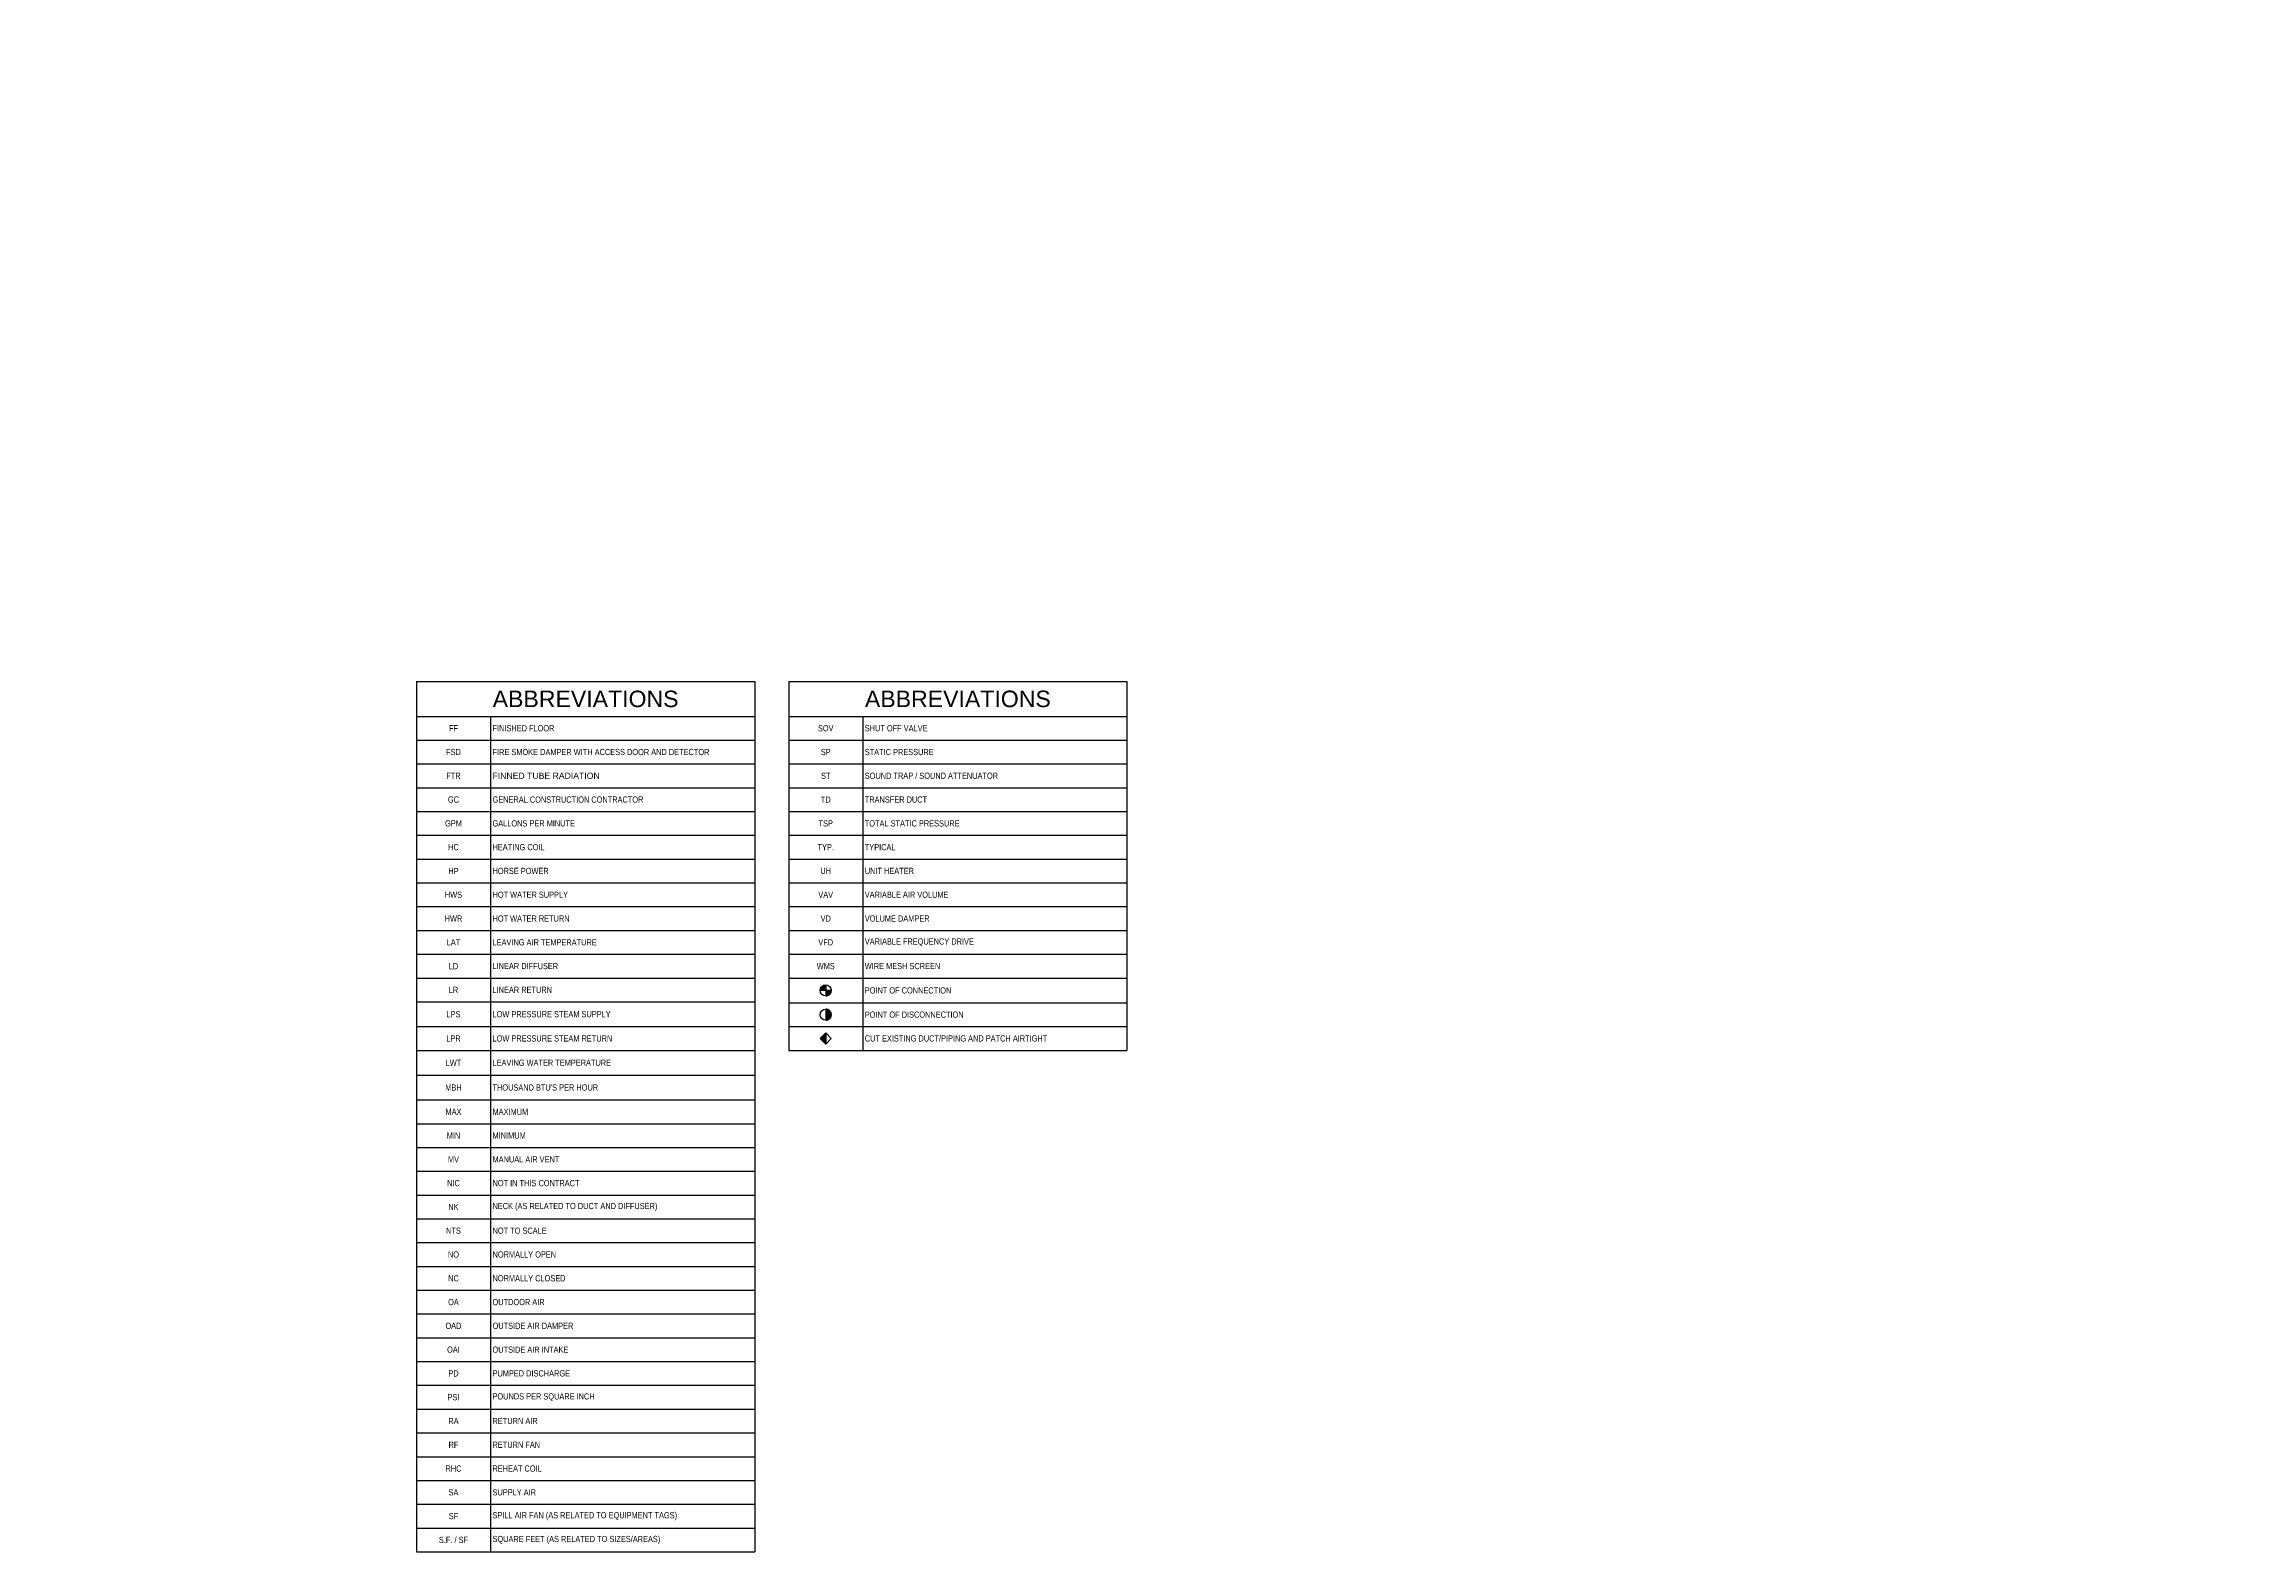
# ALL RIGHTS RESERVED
# Model space of a CAD drawing. Header units: inches. Extents: x 0 to 11244, y -13 to 5829.
# Drawn here: x 0 to 33.42, y -13.17 to 9.65 of the extents above; entities that cross this region are included whole.
import ezdxf
from ezdxf import colors
from ezdxf.entities.mleader import LeaderData, LeaderLine
from ezdxf.math import Vec2, Vec3

# ---------------------------------------------------------------- set-up
doc = ezdxf.new("R2010")
doc.units = ezdxf.units.IN
doc.header["$LTSCALE"] = 0.375
doc.header["$MEASUREMENT"] = 0
doc.layers.add('N-H-ANN', color=2, linetype='Continuous')
doc.styles.add("1-4'' Notes", font='ARIALN.TTF', dxfattribs={"height": 0.25})
doc.styles.add("3-32'' Notes", font='ARIALN.TTF', dxfattribs={"height": 0.09375})

# ---------------------------------------------------------------- blocks, each defined once
blk = doc.blocks.new('*T464')
at = {"layer": 'N-H-ANN', "color": 4, "linetype": 'ByBlock', "lineweight": -2, "transparency": 16777216}
for p, q in [((0, 0), (5.12, 0)), ((0, 0), (0, -13.171)), ((5.12, 0), (5.12, -13.171)), ((0, -0.526), (5.12, -0.526)), ((1.12, -0.526), (1.12, -13.171)), ((0, -0.886), (5.12, -0.886)), ((0, -1.246), (5.12, -1.246)), ((0, -1.606), (5.12, -1.606)), ((0, -1.966), (5.12, -1.966)), ((0, -2.326), (5.12, -2.326)), ((0, -2.686), (5.12, -2.686)), ((0, -3.046), (5.12, -3.046)), ((0, -3.406), (5.12, -3.406)), ((0, -3.766), (5.12, -3.766)), ((0, -4.126), (5.12, -4.126)), ((0, -4.486), (5.12, -4.486)), ((0, -4.846), (5.12, -4.846)), ((0, -5.221), (5.12, -5.221)), ((0, -5.581), (5.12, -5.581)), ((0, -5.956), (5.12, -5.956)), ((0, -6.331), (5.12, -6.331)), ((0, -6.691), (5.12, -6.691)), ((0, -7.051), (5.12, -7.051)), ((0, -7.411), (5.12, -7.411)), ((0, -7.771), (5.12, -7.771)), ((0, -8.131), (5.12, -8.131)), ((0, -8.491), (5.12, -8.491)), ((0, -8.851), (5.12, -8.851)), ((0, -9.211), (5.12, -9.211)), ((0, -9.571), (5.12, -9.571)), ((0, -9.931), (5.12, -9.931)), ((0, -10.291), (5.12, -10.291)), ((0, -10.651), (5.12, -10.651)), ((0, -11.011), (5.12, -11.011)), ((0, -11.371), (5.12, -11.371)), ((0, -11.731), (5.12, -11.731)), ((0, -12.091), (5.12, -12.091)), ((0, -12.451), (5.12, -12.451)), ((0, -12.811), (5.12, -12.811)), ((0, -13.171), (5.12, -13.171))]:
    blk.add_line(p, q, dxfattribs=at)
at = {"layer": 'N-H-ANN', "color": 4, "transparency": 16777216, "insert": (2.56, -0.263), "char_height": 0.25, "width": 5.0575, "attachment_point": 5, "style": "1-4'' Notes"}
blk.add_mtext('{\\fArial Greek|b0|i0|c161|p34;ABBREVIATIONS}', dxfattribs=at)
at = {"layer": 'N-H-ANN', "color": 2, "transparency": 16777216, "style": "3-32'' Notes"}
for s, insert, char_height, width, attachment_point in [('FF', (0.56, -0.706), 0.0938, 1.0575, 5), ('FINISHED FLOOR', (1.151, -0.706), 0.09375, 3.9375, 4), ('FSD', (0.56, -1.066), 0.0938, 1.0575, 5), ('FIRE SMOKE DAMPER WITH ACCESS DOOR AND DETECTOR', (1.151, -1.066), 0.09375, 3.9375, 4), ('FTR', (0.56, -1.426), 0.0938, 1.0575, 5), ('{\\fArial Greek|b0|i0|c0|p34;FINNED TUBE RADIATION}', (1.151, -1.426), 0.09375, 3.9375, 4), ('GC', (0.56, -1.786), 0.0938, 1.0575, 5), ('GENERAL CONSTRUCTION CONTRACTOR', (1.151, -1.786), 0.09375, 3.9375, 4), ('GPM', (0.56, -2.146), 0.0938, 1.0575, 5), ('GALLONS PER MINUTE', (1.151, -2.146), 0.09375, 3.9375, 4), ('HC', (0.56, -2.506), 0.0938, 1.0575, 5), ('HEATING COIL', (1.151, -2.506), 0.09375, 3.9375, 4), ('HP', (0.56, -2.866), 0.0938, 1.0575, 5), ('HORSE POWER', (1.151, -2.866), 0.09375, 3.9375, 4), ('HWS', (0.56, -3.226), 0.0938, 1.0575, 5), ('HOT WATER SUPPLY', (1.151, -3.226), 0.09375, 3.9375, 4), ('HWR', (0.56, -3.586), 0.0938, 1.0575, 5), ('HOT WATER RETURN', (1.151, -3.586), 0.09375, 3.9375, 4), ('LAT', (0.56, -3.946), 0.0938, 1.0575, 5), ('LEAVING AIR TEMPERATURE', (1.151, -3.946), 0.09375, 3.9375, 4), ('LD', (0.56, -4.306), 0.0938, 1.0575, 5), ('LINEAR DIFFUSER', (1.151, -4.306), 0.09375, 3.9375, 4), ('LR', (0.56, -4.666), 0.0938, 1.0575, 5), ('LINEAR RETURN', (1.151, -4.666), 0.09375, 3.9375, 4), ('LPS', (0.56, -5.034), 0.0938, 1.0575, 5), ('LOW PRESSURE STEAM SUPPLY', (1.151, -5.034), 0.09375, 3.9375, 4), ('LPR', (0.56, -5.401), 0.0938, 1.0575, 5), ('LOW PRESSURE STEAM RETURN', (1.151, -5.401), 0.09375, 3.9375, 4), ('LWT', (0.56, -5.769), 0.0938, 1.0575, 5), ('LEAVING WATER TEMPERATURE', (1.151, -5.769), 0.09375, 3.9375, 4), ('MBH', (0.56, -6.144), 0.0938, 1.0575, 5), ("THOUSAND BTU'S PER HOUR", (1.151, -6.144), 0.09375, 3.9375, 4), ('MAX', (0.56, -6.511), 0.0938, 1.0575, 5), ('MAXIMUM', (1.151, -6.511), 0.0938, 3.9375, 4), ('MIN', (0.56, -6.871), 0.0938, 1.0575, 5), ('MINIMUM', (1.151, -6.871), 0.0938, 3.9375, 4), ('MV', (0.56, -7.231), 0.0938, 1.0575, 5), ('MANUAL AIR VENT', (1.151, -7.231), 0.09375, 3.9375, 4), ('NIC', (0.56, -7.591), 0.0938, 1.0575, 5), ('NOT IN THIS CONTRACT', (1.151, -7.591), 0.09375, 3.9375, 4), ('NK', (0.56, -7.951), 0.0938, 1.0575, 5), ('NECK (AS RELATED TO DUCT AND DIFFUSER)', (1.151, -7.951), 0.09375, 3.9375, 4), ('NTS', (0.56, -8.311), 0.0938, 1.0575, 5), ('NOT TO SCALE', (1.151, -8.311), 0.09375, 3.9375, 4), ('NO', (0.56, -8.671), 0.0938, 1.0575, 5), ('NORMALLY OPEN', (1.151, -8.671), 0.09375, 3.9375, 4), ('NC', (0.56, -9.031), 0.0938, 1.0575, 5), ('NORMALLY CLOSED', (1.151, -9.031), 0.09375, 3.9375, 4), ('OA', (0.56, -9.391), 0.0938, 1.0575, 5), ('OUTDOOR AIR', (1.151, -9.391), 0.09375, 3.9375, 4), ('OAD', (0.56, -9.751), 0.0938, 1.0575, 5), ('OUTSIDE AIR DAMPER', (1.151, -9.751), 0.09375, 3.9375, 4), ('OAI', (0.56, -10.111), 0.0938, 1.0575, 5), ('OUTSIDE AIR INTAKE', (1.151, -10.111), 0.09375, 3.9375, 4), ('PD', (0.56, -10.471), 0.0938, 1.0575, 5), ('PUMPED DISCHARGE', (1.151, -10.471), 0.09375, 3.9375, 4), ('PSI', (0.56, -10.831), 0.0938, 1.0575, 5), ('POUNDS PER SQUARE INCH', (1.151, -10.831), 0.09375, 3.9375, 4), ('RA', (0.56, -11.191), 0.0938, 1.0575, 5), ('RETURN AIR', (1.151, -11.191), 0.0938, 3.9375, 4), ('RF', (0.56, -11.551), 0.0938, 1.0575, 5), ('RETURN FAN', (1.151, -11.551), 0.0938, 3.9375, 4), ('RHC', (0.56, -11.911), 0.0938, 1.0575, 5), ('REHEAT COIL', (1.151, -11.911), 0.09375, 3.9375, 4), ('SA', (0.56, -12.271), 0.0938, 1.0575, 5), ('SUPPLY AIR', (1.151, -12.271), 0.0938, 3.9375, 4), ('SF', (0.56, -12.631), 0.0938, 1.0575, 5), ('SPILL AIR FAN (AS RELATED TO EQUIPMENT TAGS)', (1.151, -12.631), 0.09375, 3.9375, 4), ('S.F. / SF', (0.56, -12.991), 0.0938, 1.0575, 5), ('SQUARE FEET (AS RELATED TO SIZES/AREAS)', (1.151, -12.991), 0.09375, 3.9375, 4)]:
    blk.add_mtext(s, dxfattribs=dict(at, insert=insert, char_height=char_height, width=width, attachment_point=attachment_point))
blk = doc.blocks.new('Point of Connection')
at = {"color": 0}
for p, q in [((-0.084, 0.008), (0, 0.008)), ((-0.084, 0.006), (0, 0.006)), ((-0.084, 0.004), (0, 0.004)), ((-0.084, 0.002), (0, 0.002)), ((-0.083, 0.014), (0, 0.014)), ((-0.083, 0.012), (0, 0.012)), ((-0.083, 0.01), (0, 0.01)), ((-0.082, 0.02), (0, 0.02)), ((-0.082, 0.018), (0, 0.018)), ((-0.082, 0.016), (0, 0.016)), ((-0.081, 0.023), (0, 0.023)), ((-0.08, 0.027), (0, 0.027)), ((-0.08, 0.025), (0, 0.025)), ((-0.079, 0.029), (0, 0.029)), ((-0.078, 0.031), (0, 0.031)), ((-0.077, 0.033), (0, 0.033)), ((-0.076, 0.037), (0, 0.037)), ((-0.076, 0.035), (0, 0.035)), ((-0.074, 0.039), (0, 0.039)), ((-0.073, 0.041), (0, 0.041)), ((-0.072, 0.043), (0, 0.043)), ((-0.071, 0.045), (0, 0.045)), ((-0.07, 0.047), (0, 0.047)), ((-0.068, 0.049), (0, 0.049)), ((-0.067, 0.051), (0, 0.051)), ((-0.065, 0.053), (0, 0.053)), ((-0.063, 0.056), (0, 0.056)), ((-0.061, 0.058), (0, 0.058)), ((-0.059, 0.06), (0, 0.06)), ((-0.057, 0.062), (0, 0.062)), ((-0.055, 0.064), (0, 0.064)), ((-0.052, 0.066), (0, 0.066)), ((-0.05, 0.068), (0, 0.068)), ((-0.047, 0.07), (0, 0.07)), ((-0.043, 0.072), (0, 0.072)), ((-0.04, 0.074), (0, 0.074)), ((-0.036, 0.076), (0, 0.076)), ((-0.031, 0.078), (0, 0.078)), ((-0.025, 0.08), (0, 0.08)), ((-0.017, 0.082), (0, 0.082)), ((0, 0), (0.084, 0)), ((0, -0.002), (0.084, -0.002)), ((0, -0.004), (0.084, -0.004)), ((0, -0.006), (0.084, -0.006)), ((0, -0.008), (0.084, -0.008)), ((0, -0.01), (0.083, -0.01)), ((0, -0.013), (0.083, -0.013)), ((0, -0.015), (0.083, -0.015)), ((0, -0.017), (0.082, -0.017)), ((0, -0.019), (0.082, -0.019)), ((0, -0.021), (0.081, -0.021)), ((0, -0.023), (0.081, -0.023)), ((0, -0.025), (0.08, -0.025)), ((0, -0.027), (0.08, -0.027)), ((0, -0.029), (0.079, -0.029)), ((0, -0.031), (0.078, -0.031)), ((0, -0.033), (0.077, -0.033)), ((0, -0.035), (0.076, -0.035)), ((0, -0.037), (0.075, -0.037)), ((0, -0.039), (0.074, -0.039)), ((0, -0.041), (0.073, -0.041)), ((0, -0.043), (0.072, -0.043)), ((0, -0.046), (0.071, -0.046)), ((0, -0.048), (0.069, -0.048)), ((0, -0.05), (0.068, -0.05)), ((0, -0.052), (0.066, -0.052)), ((0, -0.054), (0.065, -0.054)), ((0, -0.056), (0.063, -0.056)), ((0, -0.058), (0.061, -0.058)), ((0, -0.06), (0.059, -0.06)), ((0, -0.062), (0.057, -0.062)), ((0, -0.064), (0.054, -0.064)), ((0, -0.066), (0.052, -0.066)), ((0, -0.068), (0.049, -0.068)), ((0, -0.07), (0.046, -0.07)), ((0, -0.072), (0.043, -0.072)), ((0, -0.074), (0.039, -0.074)), ((0, -0.076), (0.035, -0.076)), ((0, -0.079), (0.03, -0.079)), ((0, -0.081), (0.024, -0.081)), ((0, -0.083), (0.016, -0.083))]:
    blk.add_line(p, q, dxfattribs=at)
for p, q in [((0.084, 0), (-0.084, 0)), ((0, 0.084), (0, -0.084))]:
    blk.add_line(p, q)
blk.add_circle((0, 0), 0.0841)
blk = doc.blocks.new('Point of Disconnect')
for p, q in [((0, 0.084), (0, -0.084)), ((0.084, 0), (0, 0))]:
    blk.add_line(p, q)
at = {"color": 0}
for p, q in [((0.017, 0.082), (0, 0.082)), ((0.025, 0.08), (0, 0.08)), ((0.031, 0.078), (0, 0.078)), ((0.036, 0.076), (0, 0.076)), ((0.04, 0.074), (0, 0.074)), ((0.043, 0.072), (0, 0.072)), ((0.047, 0.07), (0, 0.07)), ((0.05, 0.068), (0, 0.068)), ((0.052, 0.066), (0, 0.066)), ((0.055, 0.064), (0, 0.064)), ((0.057, 0.062), (0, 0.062)), ((0.059, 0.06), (0, 0.06)), ((0.061, 0.058), (0, 0.058)), ((0.063, 0.056), (0, 0.056)), ((0.065, 0.053), (0, 0.053)), ((0.067, 0.051), (0, 0.051)), ((0.068, 0.049), (0, 0.049)), ((0.07, 0.047), (0, 0.047)), ((0.071, 0.045), (0, 0.045)), ((0.072, 0.043), (0, 0.043)), ((0.073, 0.041), (0, 0.041)), ((0.074, 0.039), (0, 0.039)), ((0.076, 0.037), (0, 0.037)), ((0.076, 0.035), (0, 0.035)), ((0.077, 0.033), (0, 0.033)), ((0.078, 0.031), (0, 0.031)), ((0.079, 0.029), (0, 0.029)), ((0.08, 0.027), (0, 0.027)), ((0.08, 0.025), (0, 0.025)), ((0.081, 0.023), (0, 0.023)), ((0.082, 0.02), (0, 0.02)), ((0.082, 0.018), (0, 0.018)), ((0.082, 0.016), (0, 0.016)), ((0.083, 0.014), (0, 0.014)), ((0.083, 0.012), (0, 0.012)), ((0.083, 0.01), (0, 0.01)), ((0.084, 0.008), (0, 0.008)), ((0.084, 0.006), (0, 0.006)), ((0.084, 0.004), (0, 0.004)), ((0.084, 0.002), (0, 0.002)), ((0, 0), (0.084, 0)), ((0, -0.002), (0.084, -0.002)), ((0, -0.004), (0.084, -0.004)), ((0, -0.006), (0.084, -0.006)), ((0, -0.008), (0.084, -0.008)), ((0, -0.01), (0.083, -0.01)), ((0, -0.013), (0.083, -0.013)), ((0, -0.015), (0.083, -0.015)), ((0, -0.017), (0.082, -0.017)), ((0, -0.019), (0.082, -0.019)), ((0, -0.021), (0.081, -0.021)), ((0, -0.023), (0.081, -0.023)), ((0, -0.025), (0.08, -0.025)), ((0, -0.027), (0.08, -0.027)), ((0, -0.029), (0.079, -0.029)), ((0, -0.031), (0.078, -0.031)), ((0, -0.033), (0.077, -0.033)), ((0, -0.035), (0.076, -0.035)), ((0, -0.037), (0.075, -0.037)), ((0, -0.039), (0.074, -0.039)), ((0, -0.041), (0.073, -0.041)), ((0, -0.043), (0.072, -0.043)), ((0, -0.046), (0.071, -0.046)), ((0, -0.048), (0.069, -0.048)), ((0, -0.05), (0.068, -0.05)), ((0, -0.052), (0.066, -0.052)), ((0, -0.054), (0.065, -0.054)), ((0, -0.056), (0.063, -0.056)), ((0, -0.058), (0.061, -0.058)), ((0, -0.06), (0.059, -0.06)), ((0, -0.062), (0.057, -0.062)), ((0, -0.064), (0.054, -0.064)), ((0, -0.066), (0.052, -0.066)), ((0, -0.068), (0.049, -0.068)), ((0, -0.07), (0.046, -0.07)), ((0, -0.072), (0.043, -0.072)), ((0, -0.074), (0.039, -0.074)), ((0, -0.076), (0.035, -0.076)), ((0, -0.079), (0.03, -0.079)), ((0, -0.081), (0.024, -0.081)), ((0, -0.083), (0.016, -0.083))]:
    blk.add_line(p, q, dxfattribs=at)
blk.add_circle((0, 0), 0.0841)
blk = doc.blocks.new('Cut Existing and Patch')
for p, q in [((-0.084, 0), (0, 0.084)), ((0, 0), (-0.084, 0)), ((0, 0.084), (0, -0.084)), ((0, 0.084), (0.084, 0)), ((0.084, 0), (0, -0.084)), ((0, -0.084), (-0.084, 0))]:
    blk.add_line(p, q)
at = {"color": 0}
for p, q in [((-0.082, 0.002), (0, 0.002)), ((-0.08, 0.004), (0, 0.004)), ((-0.078, 0.006), (0, 0.006)), ((-0.076, 0.008), (0, 0.008)), ((-0.074, 0.01), (0, 0.01)), ((-0.072, 0.012), (0, 0.012)), ((-0.07, 0.014), (0, 0.014)), ((-0.068, 0.016), (0, 0.016)), ((-0.066, 0.018), (0, 0.018)), ((-0.064, 0.02), (0, 0.02)), ((-0.062, 0.023), (0, 0.023)), ((-0.059, 0.025), (0, 0.025)), ((-0.057, 0.027), (0, 0.027)), ((-0.055, 0.029), (0, 0.029)), ((-0.053, 0.031), (0, 0.031)), ((-0.051, 0.033), (0, 0.033)), ((-0.049, 0.035), (0, 0.035)), ((-0.047, 0.037), (0, 0.037)), ((-0.045, 0.039), (0, 0.039)), ((-0.043, 0.041), (0, 0.041)), ((-0.041, 0.043), (0, 0.043)), ((-0.039, 0.045), (0, 0.045)), ((-0.037, 0.047), (0, 0.047)), ((-0.035, 0.049), (0, 0.049)), ((-0.033, 0.051), (0, 0.051)), ((-0.031, 0.053), (0, 0.053)), ((-0.029, 0.056), (0, 0.056)), ((-0.026, 0.058), (0, 0.058)), ((-0.024, 0.06), (0, 0.06)), ((-0.022, 0.062), (0, 0.062)), ((-0.02, 0.064), (0, 0.064)), ((-0.018, 0.066), (0, 0.066)), ((-0.016, 0.068), (0, 0.068)), ((-0.014, 0.07), (0, 0.07)), ((-0.012, 0.072), (0, 0.072)), ((-0.01, 0.074), (0, 0.074)), ((-0.008, 0.076), (0, 0.076)), ((-0.006, 0.078), (0, 0.078)), ((-0.004, 0.08), (0, 0.08)), ((-0.002, 0.082), (0, 0.082)), ((-0.082, -0.002), (0, -0.002)), ((-0.08, -0.004), (0, -0.004)), ((-0.078, -0.006), (0, -0.006)), ((-0.076, -0.008), (0, -0.008)), ((-0.074, -0.01), (0, -0.01)), ((-0.072, -0.012), (0, -0.012)), ((-0.07, -0.014), (0, -0.014)), ((-0.068, -0.016), (0, -0.016)), ((-0.066, -0.019), (0, -0.019)), ((-0.063, -0.021), (0, -0.021)), ((-0.061, -0.023), (0, -0.023)), ((-0.059, -0.025), (0, -0.025)), ((-0.057, -0.027), (0, -0.027)), ((-0.055, -0.029), (0, -0.029)), ((-0.053, -0.031), (0, -0.031)), ((-0.051, -0.033), (0, -0.033)), ((-0.049, -0.035), (0, -0.035)), ((-0.047, -0.037), (0, -0.037)), ((-0.045, -0.039), (0, -0.039)), ((-0.043, -0.041), (0, -0.041)), ((-0.041, -0.043), (0, -0.043)), ((-0.039, -0.045), (0, -0.045)), ((-0.037, -0.047), (0, -0.047)), ((-0.035, -0.049), (0, -0.049)), ((-0.033, -0.052), (0, -0.052)), ((-0.03, -0.054), (0, -0.054)), ((-0.028, -0.056), (0, -0.056)), ((-0.026, -0.058), (0, -0.058)), ((-0.024, -0.06), (0, -0.06)), ((-0.022, -0.062), (0, -0.062)), ((-0.02, -0.064), (0, -0.064)), ((-0.018, -0.066), (0, -0.066)), ((-0.016, -0.068), (0, -0.068)), ((-0.014, -0.07), (0, -0.07)), ((-0.012, -0.072), (0, -0.072)), ((-0.01, -0.074), (0, -0.074)), ((-0.008, -0.076), (0, -0.076)), ((-0.006, -0.078), (0, -0.078)), ((-0.004, -0.08), (0, -0.08)), ((-0.002, -0.082), (0, -0.082))]:
    blk.add_line(p, q, dxfattribs=at)
blk = doc.blocks.new('*T465')
at = {"layer": 'N-H-ANN', "color": 4, "linetype": 'ByBlock', "lineweight": -2, "transparency": 16777216}
for p, q in [((0, 0), (5.12, 0)), ((0, 0), (0, -5.581)), ((5.12, 0), (5.12, -5.581)), ((0, -0.526), (5.12, -0.526)), ((1.12, -0.526), (1.12, -5.581)), ((0, -0.886), (5.12, -0.886)), ((0, -1.246), (5.12, -1.246)), ((0, -1.606), (5.12, -1.606)), ((0, -1.966), (5.12, -1.966)), ((0, -2.326), (5.12, -2.326)), ((0, -2.686), (5.12, -2.686)), ((0, -3.046), (5.12, -3.046)), ((0, -3.406), (5.12, -3.406)), ((0, -3.766), (5.12, -3.766)), ((0, -4.126), (5.12, -4.126)), ((0, -4.486), (5.12, -4.486)), ((0, -4.861), (5.12, -4.861)), ((0, -5.221), (5.12, -5.221)), ((0, -5.581), (5.12, -5.581))]:
    blk.add_line(p, q, dxfattribs=at)
at = {"layer": 'N-H-ANN', "color": 2, "transparency": 16777216}
for name, p in [('Point of Connection', (0.56, -4.674)), ('Point of Disconnect', (0.56, -5.041)), ('Cut Existing and Patch', (0.56, -5.401))]:
    blk.add_blockref(name, p, dxfattribs=at)
at = {"layer": 'N-H-ANN', "color": 4, "transparency": 16777216, "insert": (2.56, -0.263), "char_height": 0.25, "width": 5.0575, "attachment_point": 5, "style": "1-4'' Notes"}
blk.add_mtext('{\\fArial Greek|b0|i0|c161|p34;ABBREVIATIONS}', dxfattribs=at)
at = {"layer": 'N-H-ANN', "color": 2, "transparency": 16777216, "style": "3-32'' Notes"}
for s, insert, char_height, width, attachment_point in [('SOV', (0.56, -0.706), 0.0938, 1.0575, 5), ('SHUT OFF VALVE', (1.151, -0.706), 0.09375, 3.9375, 4), ('SP', (0.56, -1.066), 0.0938, 1.0575, 5), ('STATIC PRESSURE', (1.151, -1.066), 0.09375, 3.9375, 4), ('ST', (0.56, -1.426), 0.0938, 1.0575, 5), ('SOUND TRAP / SOUND ATTENUATOR', (1.151, -1.426), 0.09375, 3.9375, 4), ('TD', (0.56, -1.786), 0.0938, 1.0575, 5), ('TRANSFER DUCT', (1.151, -1.786), 0.09375, 3.9375, 4), ('TSP', (0.56, -2.146), 0.0938, 1.0575, 5), ('TOTAL STATIC PRESSURE', (1.151, -2.146), 0.09375, 3.9375, 4), ('TYP.', (0.56, -2.506), 0.0938, 1.0575, 5), ('TYPICAL', (1.151, -2.506), 0.0938, 3.9375, 4), ('UH', (0.56, -2.866), 0.0938, 1.0575, 5), ('UNIT HEATER', (1.151, -2.866), 0.09375, 3.9375, 4), ('VAV', (0.56, -3.226), 0.0938, 1.0575, 5), ('VARIABLE AIR VOLUME', (1.151, -3.226), 0.09375, 3.9375, 4), ('VD', (0.56, -3.586), 0.0938, 1.0575, 5), ('VOLUME DAMPER', (1.151, -3.586), 0.09375, 3.9375, 4), ('VFD', (0.56, -3.946), 0.0938, 1.0575, 5), ('VARIABLE FREQUENCY DRIVE', (1.151, -3.946), 0.09375, 3.9375, 4), ('WMS', (0.56, -4.306), 0.0938, 1.0575, 5), ('WIRE MESH SCREEN', (1.151, -4.306), 0.09375, 3.9375, 4), ('POINT OF CONNECTION', (1.151, -4.674), 0.09375, 3.9375, 4), ('POINT OF DISCONNECTION', (1.151, -5.041), 0.09375, 3.9375, 4), ('CUT EXISTING DUCT/PIPING AND PATCH AIRTIGHT', (1.151, -5.401), 0.09375, 3.9375, 4)]:
    blk.add_mtext(s, dxfattribs=dict(at, insert=insert, char_height=char_height, width=width, attachment_point=attachment_point))

msp = doc.modelspace()

# ---------------------------------------------------------------- block references
for name, p in [('*T464', (5.636, 0)), ('*T465', (11.271, 0))]:
    msp.add_blockref(name, p)

# ---------------------------------------------------------------- leaders
ml = msp.add_multileader_mtext('Standard')
ml.set_content('6" FD-1', color=2, style="3-32'' Notes")
ml.set_leader_properties(color=1, linetype='ByLayer', lineweight=-1)
ml.build(insert=Vec2(0, 0))
ml.multileader.update_dxf_attribs({"text_right_attachment_type": 3, "dogleg_length": 0.125, "arrow_head_size": 3, "scale": 48})
ctx = ml.context
ctx.base_point, ctx.scale, ctx.char_height, ctx.arrow_head_size, ctx.landing_gap_size, ctx.plane_origin = Vec3(3646.746, 5430.234), 48, 4.5, 3, 4.32, Vec3(3732.4, 5450.364)
ctx.right_attachment, ctx.text_align_type = 3, 2
notes = []
notes.append((ctx, [(0, (0, 0, 0), (0, 0), (1, 0), 1, [])]))
ctx.mtext.insert, ctx.mtext.alignment, ctx.mtext.flow_direction = Vec3(3667.509, 5432.523), 3, 5
ml = msp.add_multileader_mtext('Standard')
ml.set_content('FD-1', color=2, style="3-32'' Notes")
ml.set_leader_properties(color=1, linetype='ByLayer', lineweight=-1)
ml.build(insert=Vec2(0, 0))
ml.multileader.update_dxf_attribs({"text_right_attachment_type": 3, "dogleg_length": 0.125, "arrow_head_size": 3, "scale": 48})
ctx = ml.context
ctx.base_point, ctx.scale, ctx.char_height, ctx.arrow_head_size, ctx.landing_gap_size, ctx.plane_origin = Vec3(4263.191, 5337.038), 48, 4.5, 3, 4.32, Vec3(4363.705, 5357.879)
ctx.right_attachment, ctx.text_align_type = 3, 2
notes.append((ctx, [(0, (0, 0, 0), (0, 0), (1, 0), 1, [])]))
ctx.mtext.insert, ctx.mtext.alignment, ctx.mtext.flow_direction = Vec3(4277.576, 5339.288), 3, 5
ml = msp.add_multileader_mtext('Standard')
ml.set_content('FD-1', color=2, style="3-32'' Notes")
ml.set_leader_properties(color=1, linetype='ByLayer', lineweight=-1)
ml.build(insert=Vec2(0, 0))
ml.multileader.update_dxf_attribs({"text_right_attachment_type": 3, "dogleg_length": 0.125, "arrow_head_size": 3, "scale": 48})
ctx = ml.context
ctx.base_point, ctx.scale, ctx.char_height, ctx.arrow_head_size, ctx.landing_gap_size, ctx.plane_origin = Vec3(3941.266, 5298.673), 48, 4.5, 3, 4.32, Vec3(4041.78, 5319.514)
ctx.right_attachment, ctx.text_align_type = 3, 2
notes.append((ctx, [(0, (0, 0, 0), (0, 0), (1, 0), 1, [])]))
ctx.mtext.insert, ctx.mtext.alignment, ctx.mtext.flow_direction = Vec3(3955.651, 5300.923), 3, 5
ml = msp.add_multileader_mtext('Standard')
ml.set_content('FD-1', color=2, style="3-32'' Notes")
ml.set_leader_properties(color=1, linetype='ByLayer', lineweight=-1)
ml.build(insert=Vec2(0, 0))
ml.multileader.update_dxf_attribs({"text_right_attachment_type": 3, "dogleg_length": 0.125, "arrow_head_size": 3, "scale": 48})
ctx = ml.context
ctx.base_point, ctx.scale, ctx.char_height, ctx.arrow_head_size, ctx.landing_gap_size, ctx.plane_origin = Vec3(3972.844, 5214.212), 48, 4.5, 3, 4.32, Vec3(4073.358, 5235.053)
ctx.right_attachment, ctx.text_align_type = 3, 2
notes.append((ctx, [(0, (0, 0, 0), (0, 0), (1, 0), 1, [])]))
ctx.mtext.insert, ctx.mtext.alignment, ctx.mtext.flow_direction = Vec3(3987.229, 5216.462), 3, 5
ml = msp.add_multileader_mtext('Standard')
ml.set_content('6" FD-1', color=2, style="3-32'' Notes")
ml.set_leader_properties(color=1, linetype='ByLayer', lineweight=-1)
ml.build(insert=Vec2(0, 0))
ml.multileader.update_dxf_attribs({"text_right_attachment_type": 3, "dogleg_length": 0.125, "arrow_head_size": 3, "scale": 48})
ctx = ml.context
ctx.base_point, ctx.scale, ctx.char_height, ctx.arrow_head_size, ctx.landing_gap_size, ctx.plane_origin = Vec3(3646.746, 5157.415), 48, 4.5, 3, 4.32, Vec3(3732.4, 5177.544)
ctx.right_attachment, ctx.text_align_type = 3, 2
notes.append((ctx, [(0, (0, 0, 0), (0, 0), (1, 0), 1, [])]))
ctx.mtext.insert, ctx.mtext.alignment, ctx.mtext.flow_direction = Vec3(3667.509, 5159.703), 3, 5
ml = msp.add_multileader_mtext('Standard')
ml.set_content('CODP-1', color=2, style="3-32'' Notes")
ml.set_leader_properties(color=1, linetype='ByLayer', lineweight=-1)
ml.build(insert=Vec2(0, 0))
ml.multileader.update_dxf_attribs({"text_right_attachment_type": 3, "dogleg_length": 0.125, "arrow_head_size": 3, "scale": 48})
ctx = ml.context
ctx.base_point, ctx.scale, ctx.char_height, ctx.arrow_head_size, ctx.landing_gap_size, ctx.plane_origin = Vec3(4093.502, 5121.754), 48, 4.5, 3, 4.32, Vec3(4183.951, 5142.634)
ctx.right_attachment, ctx.text_align_type = 3, 2
notes.append((ctx, [(0, (0, 0, 0), (0, 0), (1, 0), 1, [])]))
ctx.mtext.insert, ctx.mtext.alignment, ctx.mtext.flow_direction = Vec3(4116.095, 5124.042), 3, 5
ml = msp.add_multileader_mtext('Standard')
ml.set_content('FD-1', color=2, style="3-32'' Notes")
ml.set_leader_properties(color=1, linetype='ByLayer', lineweight=-1)
ml.build(insert=Vec2(0, 0))
ml.multileader.update_dxf_attribs({"text_right_attachment_type": 3, "dogleg_length": 0.125, "arrow_head_size": 3, "scale": 48})
ctx = ml.context
ctx.base_point, ctx.scale, ctx.char_height, ctx.arrow_head_size, ctx.landing_gap_size, ctx.plane_origin = Vec3(3817.682, 5065.91), 48, 4.5, 3, 4.32, Vec3(3897.154, 5086.752)
ctx.right_attachment, ctx.text_align_type = 3, 2
notes.append((ctx, [(0, (0, 0, 0), (0, 0), (1, 0), 1, [])]))
ctx.mtext.insert, ctx.mtext.alignment, ctx.mtext.flow_direction = Vec3(3832.067, 5068.16), 3, 5
ml = msp.add_multileader_mtext('Standard')
ml.set_content('MS-1', color=2, style="3-32'' Notes")
ml.set_leader_properties(color=1, linetype='ByLayer', lineweight=-1)
ml.build(insert=Vec2(0, 0))
ml.multileader.update_dxf_attribs({"text_right_attachment_type": 3, "dogleg_length": 0.125, "arrow_head_size": 3, "scale": 48})
ctx = ml.context
ctx.base_point, ctx.scale, ctx.char_height, ctx.arrow_head_size, ctx.landing_gap_size, ctx.plane_origin = Vec3(3807.685, 5036.651), 48, 4.5, 3, 4.32, Vec3(3898.134, 5057.531)
ctx.right_attachment, ctx.text_align_type = 3, 2
notes.append((ctx, [(0, (0, 0, 0), (0, 0), (1, 0), 1, [])]))
ctx.mtext.insert, ctx.mtext.alignment, ctx.mtext.flow_direction = Vec3(3822.981, 5038.94), 3, 5
ml = msp.add_multileader_mtext('Standard')
ml.set_content('FD-1', color=2, style="3-32'' Notes")
ml.set_leader_properties(color=1, linetype='ByLayer', lineweight=-1)
ml.build(insert=Vec2(0, 0))
ml.multileader.update_dxf_attribs({"text_right_attachment_type": 3, "dogleg_length": 0.125, "arrow_head_size": 3, "scale": 48})
ctx = ml.context
ctx.base_point, ctx.scale, ctx.char_height, ctx.arrow_head_size, ctx.landing_gap_size, ctx.plane_origin = Vec3(3589.748, 4981.593), 48, 4.5, 3, 4.32, Vec3(3690.262, 5002.435)
ctx.right_attachment, ctx.text_align_type = 3, 2
notes.append((ctx, [(0, (0, 0, 0), (0, 0), (1, 0), 1, [])]))
ctx.mtext.insert, ctx.mtext.alignment, ctx.mtext.flow_direction = Vec3(3604.133, 4983.843), 3, 5
ml = msp.add_multileader_mtext('Standard')
ml.set_content('FD-1', color=2, style="3-32'' Notes")
ml.set_leader_properties(color=1, linetype='ByLayer', lineweight=-1)
ml.build(insert=Vec2(0, 0))
ml.multileader.update_dxf_attribs({"text_right_attachment_type": 3, "dogleg_length": 0.125, "arrow_head_size": 3, "scale": 48})
ctx = ml.context
ctx.base_point, ctx.scale, ctx.char_height, ctx.arrow_head_size, ctx.landing_gap_size, ctx.plane_origin = Vec3(3703.917, 4970.101), 48, 4.5, 3, 4.32, Vec3(3804.431, 4990.942)
ctx.right_attachment, ctx.text_align_type = 3, 2
notes.append((ctx, [(0, (0, 0, 0), (0, 0), (1, 0), 1, [])]))
ctx.mtext.insert, ctx.mtext.alignment, ctx.mtext.flow_direction = Vec3(3718.302, 4972.351), 3, 5
ml = msp.add_multileader_mtext('Standard')
ml.set_content('FD-1', color=2, style="3-32'' Notes")
ml.set_leader_properties(color=1, linetype='ByLayer', lineweight=-1)
ml.build(insert=Vec2(0, 0))
ml.multileader.update_dxf_attribs({"text_right_attachment_type": 3, "dogleg_length": 0.125, "arrow_head_size": 3, "scale": 48})
ctx = ml.context
ctx.base_point, ctx.scale, ctx.char_height, ctx.arrow_head_size, ctx.landing_gap_size, ctx.plane_origin = Vec3(3727.397, 4880.373), 48, 4.5, 3, 4.32, Vec3(3827.911, 4901.214)
ctx.right_attachment, ctx.text_align_type = 3, 2
notes.append((ctx, [(0, (0, 0, 0), (0, 0), (1, 0), 1, [])]))
ctx.mtext.insert, ctx.mtext.alignment, ctx.mtext.flow_direction = Vec3(3741.782, 4882.623), 3, 5
ml = msp.add_multileader_mtext('Standard')
ml.set_content('FD-1', color=2, style="3-32'' Notes")
ml.set_leader_properties(color=1, linetype='ByLayer', lineweight=-1)
ml.build(insert=Vec2(0, 0))
ml.multileader.update_dxf_attribs({"text_right_attachment_type": 3, "dogleg_length": 0.125, "arrow_head_size": 3, "scale": 48})
ctx = ml.context
ctx.base_point, ctx.scale, ctx.char_height, ctx.arrow_head_size, ctx.landing_gap_size, ctx.plane_origin = Vec3(3597.93, 4872.171), 48, 4.5, 3, 4.32, Vec3(3698.444, 4893.012)
ctx.right_attachment, ctx.text_align_type = 3, 2
notes.append((ctx, [(0, (0, 0, 0), (0, 0), (1, 0), 1, [])]))
ctx.mtext.insert, ctx.mtext.alignment, ctx.mtext.flow_direction = Vec3(3612.315, 4874.421), 3, 5
ml = msp.add_multileader_mtext('Standard')
ml.set_content('CODP-1', color=2, style="3-32'' Notes")
ml.set_leader_properties(color=1, linetype='ByLayer', lineweight=-1)
ml.build(insert=Vec2(0, 0))
ml.multileader.update_dxf_attribs({"text_right_attachment_type": 3, "dogleg_length": 0.125, "arrow_head_size": 3, "scale": 48})
ctx = ml.context
ctx.base_point, ctx.scale, ctx.char_height, ctx.arrow_head_size, ctx.landing_gap_size, ctx.plane_origin = Vec3(3650.865, 4865.29), 48, 4.5, 3, 4.32, Vec3(3741.314, 4886.169)
ctx.right_attachment, ctx.text_align_type = 3, 2
notes.append((ctx, [(0, (0, 0, 0), (0, 0), (1, 0), 1, [])]))
ctx.mtext.insert, ctx.mtext.alignment, ctx.mtext.flow_direction = Vec3(3673.458, 4867.578), 3, 5
for ctx, leaders in notes:
    for number, flags, end, landing, length, lines in leaders:
        leader = LeaderData()
        leader.index, (leader.has_last_leader_line, leader.has_dogleg_vector, leader.attachment_direction) = number, flags
        leader.last_leader_point, leader.dogleg_vector, leader.dogleg_length = Vec3(end), Vec3(landing), length
        for number, points, colour, breaks in lines:
            line = LeaderLine()
            line.index, line.vertices, line.color, line.breaks = number, Vec3.list(points), colors.encode_raw_color(colour), breaks
            leader.lines.append(line)
        ctx.leaders.append(leader)

doc.saveas('drawing.dxf')
